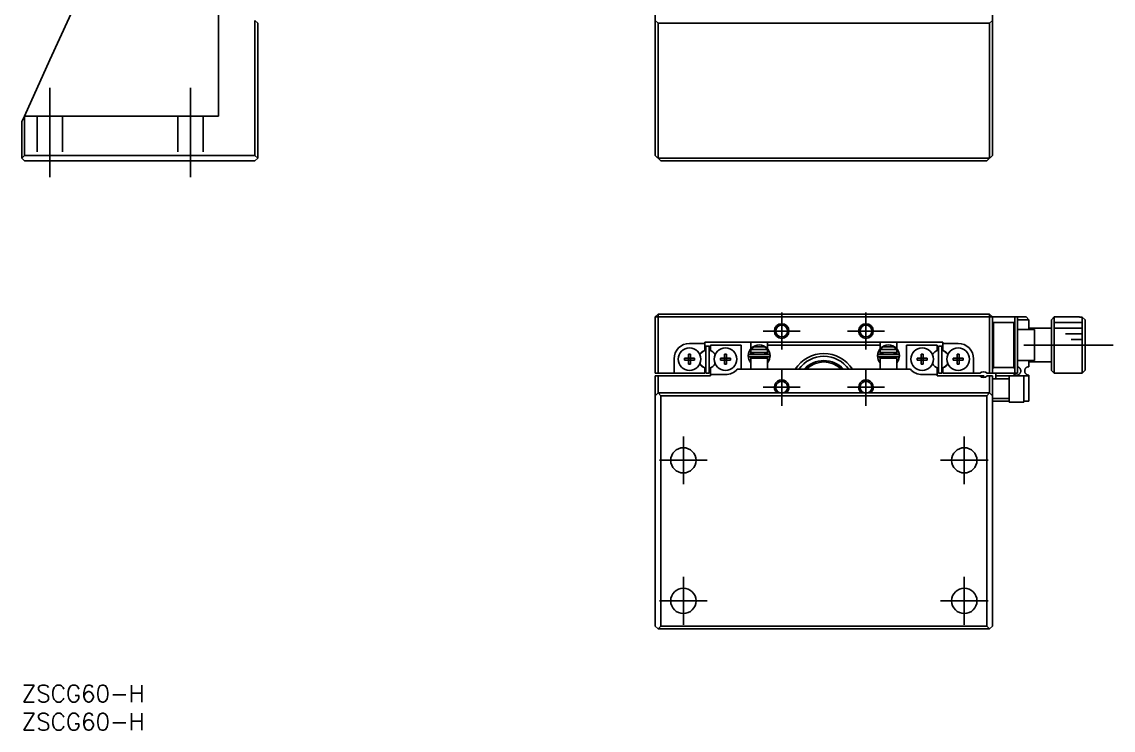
# Model space of a CAD drawing. Extents: x 0 to 380, y -8 to 323.
# Drawn here: x 0 to 194.2, y -8 to 118 of the extents above; entities that cross this region are included whole.
import ezdxf

# ---------------------------------------------------------------- set-up
doc = ezdxf.new("R2010")
doc.units = 0
doc.header["$LTSCALE"] = 0.5
doc.linetypes.add('CENTER', pattern=[50.8, 31.75, -6.35, 6.35, -6.35])
doc.linetypes.add('DASHED', pattern=[19.05, 12.7, -6.35])
for name, color, linetype in [('MSM_CENTER', 1, 'CENTER'), ('MSM_CONTINUOUS', 7, 'CONTINUOUS'), ('MSM_DASHED', 4, 'DASHED'), ('MSM_NARROW', 5, 'CONTINUOUS'), ('MSM_PART_NUMBER', 7, 'CONTINUOUS')]:
    doc.layers.add(name, color=color, linetype=linetype)
doc.styles.get("Standard").update_dxf_attribs({"font": 'txt.shx', "height": 3, "bigfont": 'bigfont.shx'})

# ---------------------------------------------------------------- blocks, each defined once
blk = doc.blocks.new('*U2')
at = {"layer": 'MSM_PART_NUMBER'}
blk.add_text('ZSCG60-H', height=3, dxfattribs=at).set_placement((0, -3))
blk = doc.blocks.new('*U3')
at = {"layer": 'MSM_PART_NUMBER'}
blk.add_text('ZSCG60-H', height=3, dxfattribs=at).set_placement((0, -8))

msp = doc.modelspace()

# ---------------------------------------------------------------- linework, layer by layer
at = {"layer": 'MSM_CENTER'}
for p, q in [((5, 106.249996), (5, 88.249996)), ((30, 106.249996), (30, 88.249996)), ((135.25, 59.7), (135.25, 66.3)), ((150.25, 59.7), (150.25, 66.3)), ((131.95, 63), (138.55, 63)), ((146.95, 63), (153.55, 63)), ((194.25, 60.5), (177.25, 60.5)), ((135.25, 49.7), (135.25, 56.3)), ((150.25, 49.7), (150.25, 56.3)), ((131.95, 53), (138.55, 53)), ((146.95, 53), (153.55, 53)), ((117.75, 35.75), (117.75, 44.25)), ((167.75, 35.75), (167.75, 44.25)), ((113.5, 40), (122, 40)), ((163.5, 40), (172, 40)), ((117.75, 10.75), (117.75, 19.25)), ((167.75, 10.75), (167.75, 19.25)), ((113.5, 15), (122, 15)), ((163.5, 15), (172, 15))]:
    msp.add_line(p, q, dxfattribs=at)
at = {"layer": 'MSM_CONTINUOUS'}
for p, q in [((5.012989, 111.249996), (35, 177.050487)), ((35, 101.249996), (35, 177.050487)), ((112.75, 94.249996), (112.75, 177.749996)), ((172.75, 177.749996), (172.75, 94.249996)), ((41.5, 94.249996), (41.5, 118.249996)), ((41.5, 118.249996), (42, 117.749996)), ((42, 117.749996), (42, 93.749996)), ((112.75, 118.249996), (113.25, 117.749996)), ((172.25, 117.749996), (113.25, 117.749996)), ((113.25, 117.749996), (113.25, 93.749996)), ((172.25, 117.749996), (172.75, 118.249996)), ((172.25, 93.749996), (172.25, 117.749996)), ((5.012989, 111.249997), (0.455726, 101.249996)), ((5.012989, 111.249996), (0.455726, 101.249996)), ((0.455726, 101.249996), (0, 100.249996)), ((0.455726, 101.249996), (35, 101.249996)), ((0.5, 101.249996), (0.5, 94.249996)), ((0, 100.249996), (0, 93.749996)), ((0.5, 94.249996), (0, 93.749996)), ((0.5, 93.249996), (0, 93.749996)), ((0.5, 94.249996), (41.5, 94.249996)), ((41.5, 93.249996), (0.5, 93.249996)), ((42, 93.749996), (41.5, 94.249996)), ((41.5, 93.249996), (42, 93.749996)), ((112.75, 94.249996), (113.75, 93.249996)), ((113.25, 93.749996), (172.25, 93.749996)), ((171.75, 93.249996), (113.75, 93.249996)), ((172.75, 94.249996), (171.75, 93.249996)), ((112.75, 65.5), (113.25, 66)), ((112.75, 65.5), (178.75, 65.5)), ((112.75, 55.5), (112.75, 65.5)), ((113.25, 66), (113.25, 55.5)), ((113.25, 66), (172.25, 66)), ((172.25, 55.5), (172.25, 66)), ((172.75, 65.5), (172.25, 66)), ((172.75, 65.5), (172.75, 55.5)), ((172.75, 64.7), (172.95, 64.5)), ((172.95, 64.5), (172.95, 56.5)), ((176.55, 64.5), (172.95, 64.5)), ((176.55, 64.5), (176.75, 64.7)), ((176.55, 56.5), (176.55, 64.5)), ((176.75, 65.5), (176.75, 55.5)), ((177.25, 65.5), (177.25, 55.5)), ((179.25, 65), (177.25, 65)), ((179.25, 65), (178.75, 65.5)), ((179.25, 65), (179.25, 63.25)), ((183.75, 65.5), (183.25, 65)), ((183.25, 56), (183.25, 65)), ((183.75, 65.5), (183.75, 55.5)), ((188.25, 65.5), (183.75, 65.5)), ((188.25, 65.5), (188.25, 65.483974)), ((188.25, 65.483974), (188.75, 65.483974)), ((188.75, 55.516026), (188.75, 65.483974)), ((188.75, 65.483974), (189.25, 64.982187)), ((189.25, 64.982187), (189.25, 56.017813)), ((180.25, 63.25), (177.25, 63.25)), ((183.25, 63.5), (179.25, 63.5)), ((180.25, 57.75), (180.25, 63.25)), ((121.55, 60.8), (118.85, 60.8)), ((121.55, 61), (163.95, 61)), ((121.55, 61), (121.55, 59.550806)), ((121.75, 60.3), (121.75, 55.5)), ((122.35, 60.3), (121.75, 60.3)), ((122.35, 55.5), (122.35, 60.3)), ((122.55, 59.550806), (122.55, 60.5)), ((122.55, 60.5), (128.05, 60.5)), ((128.05, 56.2), (128.05, 60.5)), ((129.75, 61), (129.75, 59.836425)), ((132.75, 59.836569), (132.75, 61)), ((152.750002, 60.5), (132.75, 60.5)), ((152.75, 61), (152.75, 59.836425)), ((155.75, 59.836569), (155.75, 61)), ((157.45, 56.2), (157.45, 60.5)), ((157.45, 60.5), (162.95, 60.5)), ((162.95, 59.550806), (162.95, 60.5)), ((163.15, 60.3), (163.15, 55.5)), ((163.75, 60.3), (163.15, 60.3)), ((163.75, 55.5), (163.75, 60.3)), ((163.95, 59.550806), (163.95, 61)), ((166.65, 60.8), (163.95, 60.8)), ((118.67, 58.886361), (119.03, 58.886361)), ((118.67, 58.18), (118.67, 58.886361)), ((119.03, 58.886361), (119.03, 58.18)), ((121.55, 59.550806), (121.289905, 59.40064)), ((122.55, 59.550806), (122.810095, 59.40064)), ((125.07, 58.886361), (125.43, 58.886361)), ((125.07, 58.18), (125.07, 58.886361)), ((125.43, 58.886361), (125.43, 58.18)), ((133, 58.795), (129.5, 58.795)), ((129.5, 58.405), (133, 58.405)), ((129.7466, 58.199834), (129.706311, 58.404958)), ((129.706634, 58.795055), (129.814446, 59.200161)), ((132.75, 59.7), (129.75, 59.7)), ((129.75, 59.7), (129.75, 59.2)), ((129.75, 59.2), (132.75, 59.2)), ((129.75, 59.011837), (129.75, 59.011686)), ((129.75, 59.011468), (129.75, 59.011073)), ((129.75, 59.011061), (129.75, 59.010858)), ((129.75, 59.01073), (129.75, 59.010423)), ((129.75, 59.010287), (129.75, 59)), ((129.75, 59), (130.25, 59)), ((129.807999, 59.7), (130.337145, 60.2)), ((129.84268, 58.263683), (129.851074, 58.276203)), ((129.851074, 58.276203), (129.860083, 58.288284)), ((129.860083, 58.288284), (129.869684, 58.299897)), ((129.869684, 58.299897), (129.879851, 58.311014)), ((129.879851, 58.311014), (129.890556, 58.321609)), ((129.890556, 58.321609), (129.901771, 58.331657)), ((129.901771, 58.331657), (129.913468, 58.341136)), ((129.913468, 58.341136), (129.925617, 58.350023)), ((129.925617, 58.350023), (129.938186, 58.3583)), ((129.938186, 58.3583), (129.951143, 58.365948)), ((129.951143, 58.365948), (129.964458, 58.37295)), ((129.964458, 58.37295), (129.978097, 58.379291)), ((129.978097, 58.379291), (129.992026, 58.384957)), ((129.992026, 58.384957), (130.006213, 58.389937)), ((130.006213, 58.389937), (130.020622, 58.39422)), ((130.020622, 58.39422), (130.035221, 58.397798)), ((130.035221, 58.397798), (130.049973, 58.400662)), ((130.049973, 58.400662), (130.064844, 58.402807)), ((130.064844, 58.402807), (130.0798, 58.404229)), ((130.0798, 58.404229), (130.094804, 58.404924)), ((130.094804, 58.404924), (130.101499, 58.405)), ((130.25, 59.2), (130.25, 58.795)), ((130.25, 58.405), (130.25, 58.2)), ((130.337145, 60.2), (132.1701, 60.2)), ((132.1701, 60.2), (132.699247, 59.7)), ((132.25, 58.795), (132.25, 59.2)), ((132.25, 59), (132.75, 59)), ((132.25, 58.2), (132.25, 58.405)), ((132.398501, 58.405), (132.412726, 58.404666)), ((132.412726, 58.404666), (132.427706, 58.403606)), ((132.427706, 58.403606), (132.442615, 58.401823)), ((132.442615, 58.401823), (132.457419, 58.399319)), ((132.457419, 58.399319), (132.472082, 58.396102)), ((132.472082, 58.396102), (132.486571, 58.392178)), ((132.486571, 58.392178), (132.50085, 58.387555)), ((132.50085, 58.387555), (132.514887, 58.382244)), ((132.514887, 58.382244), (132.528647, 58.376257)), ((132.528647, 58.376257), (132.542099, 58.369606)), ((132.542099, 58.369606), (132.555209, 58.362306)), ((132.555209, 58.362306), (132.567947, 58.354372)), ((132.567947, 58.354372), (132.58028, 58.345824)), ((132.58028, 58.345824), (132.592179, 58.336679)), ((132.592179, 58.336679), (132.603614, 58.326957)), ((132.603614, 58.326957), (132.614555, 58.316681)), ((132.614555, 58.316681), (132.624976, 58.305874)), ((132.624976, 58.305874), (132.634849, 58.294561)), ((132.634849, 58.294561), (132.644147, 58.282768)), ((132.644147, 58.282768), (132.652848, 58.270522)), ((132.68522, 59.200155), (132.793682, 58.795023)), ((132.75, 59.836059), (132.75, 59.836174)), ((132.75, 59.2), (132.75, 59.7)), ((132.75, 59.011357), (132.75, 59.011672)), ((132.75, 59.011043), (132.75, 59.01115)), ((132.75, 59.010483), (132.75, 59.010919)), ((132.75, 58.795), (132.75, 59.010399)), ((133.027317, 58.398889), (133.023625, 58.406547)), ((133.041245, 58.367542), (133.027317, 58.398889)), ((133.033459, 57.826369), (133.193656, 58.572411)), ((133.053587, 58.335551), (133.041245, 58.367542)), ((133.064314, 58.302996), (133.053587, 58.335551)), ((133.073399, 58.269957), (133.064314, 58.302996)), ((156, 58.795), (152.5, 58.795)), ((152.5, 58.405), (156, 58.405)), ((152.7466, 58.199834), (152.706311, 58.404958)), ((152.706634, 58.795055), (152.814446, 59.200161)), ((155.75, 59.7), (152.75, 59.7)), ((152.75, 59.7), (152.75, 59.2)), ((152.75, 59.2), (155.75, 59.2)), ((152.75, 59.011837), (152.75, 59.011686)), ((152.75, 59.011468), (152.75, 59.011073)), ((152.75, 59.011061), (152.75, 59.010858)), ((152.75, 59.01073), (152.75, 59.010423)), ((152.75, 59.010287), (152.75, 59)), ((152.75, 59), (153.25, 59)), ((152.750002, 58.795), (152.750001, 59)), ((152.807999, 59.7), (153.337145, 60.2)), ((152.84268, 58.263683), (152.851074, 58.276203)), ((152.851074, 58.276203), (152.860083, 58.288284)), ((152.860083, 58.288284), (152.869684, 58.299897)), ((152.869684, 58.299897), (152.879851, 58.311014)), ((152.879851, 58.311014), (152.890556, 58.321609)), ((152.890556, 58.321609), (152.901771, 58.331657)), ((152.901771, 58.331657), (152.913468, 58.341136)), ((152.913468, 58.341136), (152.925617, 58.350023)), ((152.925617, 58.350023), (152.938186, 58.3583)), ((152.938186, 58.3583), (152.951143, 58.365948)), ((152.951143, 58.365948), (152.964458, 58.37295)), ((152.964458, 58.37295), (152.978097, 58.379291)), ((152.978097, 58.379291), (152.992026, 58.384957)), ((152.992026, 58.384957), (153.006213, 58.389937)), ((153.006213, 58.389937), (153.020622, 58.39422)), ((153.020622, 58.39422), (153.035221, 58.397798)), ((153.035221, 58.397798), (153.049973, 58.400662)), ((153.049973, 58.400662), (153.064844, 58.402807)), ((153.064844, 58.402807), (153.0798, 58.404229)), ((153.0798, 58.404229), (153.094804, 58.404924)), ((153.094804, 58.404924), (153.101499, 58.405)), ((153.25, 59.2), (153.25, 58.795)), ((153.25, 58.405), (153.25, 58.2)), ((153.337145, 60.2), (155.1701, 60.2)), ((155.1701, 60.2), (155.699247, 59.7)), ((155.25, 58.795), (155.25, 59.2)), ((155.25, 59), (155.75, 59)), ((155.25, 58.2), (155.25, 58.405)), ((155.398501, 58.405), (155.412726, 58.404666)), ((155.412726, 58.404666), (155.427706, 58.403606)), ((155.427706, 58.403606), (155.442615, 58.401823)), ((155.442615, 58.401823), (155.457419, 58.399319)), ((155.457419, 58.399319), (155.472082, 58.396102)), ((155.472082, 58.396102), (155.486571, 58.392178)), ((155.486571, 58.392178), (155.50085, 58.387555)), ((155.50085, 58.387555), (155.514887, 58.382244)), ((155.514887, 58.382244), (155.528647, 58.376257)), ((155.528647, 58.376257), (155.542099, 58.369606)), ((155.542099, 58.369606), (155.555209, 58.362306)), ((155.555209, 58.362306), (155.567947, 58.354372)), ((155.567947, 58.354372), (155.58028, 58.345824)), ((155.58028, 58.345824), (155.592179, 58.336679)), ((155.592179, 58.336679), (155.603614, 58.326957)), ((155.603614, 58.326957), (155.614555, 58.316681)), ((155.614555, 58.316681), (155.624976, 58.305874)), ((155.624976, 58.305874), (155.634849, 58.294561)), ((155.634849, 58.294561), (155.644147, 58.282768)), ((155.644147, 58.282768), (155.652848, 58.270522)), ((155.68522, 59.200155), (155.793682, 58.795023)), ((155.75, 59.836059), (155.75, 59.836174)), ((155.75, 59.2), (155.75, 59.7)), ((155.75, 59.011357), (155.75, 59.011672)), ((155.75, 59.011043), (155.75, 59.01115)), ((155.75, 59.010483), (155.75, 59.010919)), ((155.75, 59), (155.75, 59.010399)), ((156.027317, 58.398889), (156.023625, 58.406547)), ((156.024764, 57.806607), (156.193656, 58.572411)), ((156.041245, 58.367542), (156.027317, 58.398889)), ((156.053587, 58.335551), (156.041245, 58.367542)), ((156.064314, 58.302996), (156.053587, 58.335551)), ((156.073399, 58.269957), (156.064314, 58.302996)), ((160.07, 58.886361), (160.43, 58.886361)), ((160.07, 58.18), (160.07, 58.886361)), ((160.43, 58.886361), (160.43, 58.18)), ((162.95, 59.550806), (162.689905, 59.40064)), ((163.95, 59.550806), (164.210095, 59.40064)), ((166.47, 58.886361), (166.83, 58.886361)), ((166.47, 58.18), (166.47, 58.886361)), ((166.83, 58.886361), (166.83, 58.18)), ((116.1, 58.05), (116.1, 55.5)), ((117.963639, 58.18), (118.67, 58.18)), ((117.963639, 57.82), (117.963639, 58.18)), ((118.67, 57.82), (117.963639, 57.82)), ((118.680372, 58.169628), (118.67, 58.18)), ((118.680372, 57.830372), (118.67, 57.82)), ((118.67, 57.113639), (118.67, 57.82)), ((119.03, 57.113639), (118.67, 57.113639)), ((118.680372, 57.830372), (118.680372, 58.169628)), ((118.680372, 58.169628), (119.019628, 58.169628)), ((119.019628, 57.830372), (118.680372, 57.830372)), ((119.019628, 58.169628), (119.03, 58.18)), ((119.019628, 58.169628), (119.019628, 57.830372)), ((119.019628, 57.830372), (119.03, 57.82)), ((119.03, 58.18), (119.736361, 58.18)), ((119.03, 57.82), (119.03, 57.113639)), ((119.736361, 57.82), (119.03, 57.82)), ((119.736361, 58.18), (119.736361, 57.82)), ((121.289905, 56.59936), (121.55, 56.449194)), ((121.55, 56.449194), (121.55, 55.5)), ((122.810095, 56.59936), (122.55, 56.449194)), ((122.55, 56.449194), (122.55, 55)), ((124.363639, 58.18), (125.07, 58.18)), ((124.363639, 57.82), (124.363639, 58.18)), ((125.07, 57.82), (124.363639, 57.82)), ((125.080372, 58.169628), (125.07, 58.18)), ((125.080372, 57.830372), (125.07, 57.82)), ((125.07, 57.113639), (125.07, 57.82)), ((125.43, 57.113639), (125.07, 57.113639)), ((125.080372, 58.169628), (125.419628, 58.169628)), ((125.080372, 57.830372), (125.080372, 58.169628)), ((125.419628, 57.830372), (125.080372, 57.830372)), ((125.419628, 58.169628), (125.43, 58.18)), ((125.419628, 58.169628), (125.419628, 57.830372)), ((125.419628, 57.830372), (125.43, 57.82)), ((125.43, 58.18), (126.136361, 58.18)), ((125.43, 57.82), (125.43, 57.113639)), ((126.136361, 57.82), (125.43, 57.82)), ((126.136361, 58.18), (126.136361, 57.82)), ((129.439561, 57.894257), (129.439862, 57.893329)), ((129.439862, 57.893329), (129.440327, 57.8919)), ((129.440327, 57.8919), (129.440755, 57.890596)), ((129.440755, 57.890596), (129.441057, 57.889681)), ((129.441057, 57.889681), (129.441465, 57.888451)), ((129.441465, 57.888451), (129.441795, 57.887462)), ((129.441795, 57.887462), (129.442183, 57.886303)), ((129.442183, 57.886303), (129.442531, 57.885274)), ((129.442531, 57.885274), (129.443286, 57.883052)), ((129.443286, 57.883052), (129.443599, 57.88214)), ((129.443599, 57.88214), (129.445108, 57.877796)), ((129.445108, 57.877796), (129.445824, 57.875766)), ((129.445824, 57.875766), (129.446834, 57.872938)), ((129.446834, 57.872938), (129.46156, 57.835469)), ((129.461775, 57.83929), (129.461275, 57.83682)), ((129.461275, 57.83682), (129.462039, 57.83714)), ((129.46156, 57.835469), (129.461275, 57.83682)), ((129.461983, 57.83474), (129.46156, 57.835469)), ((129.749717, 58.188355), (129.7466, 58.199834)), ((132.75, 58.2), (129.75, 58.2)), ((129.75, 58.2), (129.75, 56.2)), ((129.812173, 58.200025), (129.815707, 58.209841)), ((129.815707, 58.209841), (129.82142, 58.223799)), ((129.82142, 58.223799), (129.827833, 58.237448)), ((129.827833, 58.237448), (129.834926, 58.250754)), ((129.834926, 58.250754), (129.84268, 58.263683)), ((132.652848, 58.270522), (132.660926, 58.257853)), ((132.660926, 58.257853), (132.66836, 58.244791)), ((132.66836, 58.244791), (132.675129, 58.231366)), ((132.675129, 58.231366), (132.681214, 58.217614)), ((132.681214, 58.217614), (132.686597, 58.203566)), ((132.686597, 58.203566), (132.687829, 58.200021)), ((133.033663, 57.826812), (132.749975, 57.924958)), ((132.75, 56.2), (132.75, 58.2)), ((132.76164, 57.929338), (132.75, 57.935488)), ((132.750123, 57.363969), (133.037581, 57.835914)), ((132.773893, 57.92308), (132.76164, 57.929338)), ((132.78668, 57.916753), (132.773893, 57.92308)), ((132.799923, 57.910397), (132.78668, 57.916753)), ((132.813538, 57.904052), (132.799923, 57.910397)), ((132.827439, 57.897756), (132.813538, 57.904052)), ((132.841539, 57.891551), (132.827439, 57.897756)), ((132.85575, 57.885475), (132.841539, 57.891551)), ((132.869982, 57.879566), (132.85575, 57.885475)), ((132.884145, 57.873862), (132.869982, 57.879566)), ((132.898151, 57.868397), (132.884145, 57.873862)), ((132.911913, 57.863207), (132.898151, 57.868397)), ((132.925342, 57.858324), (132.911913, 57.863207)), ((132.938356, 57.853779), (132.925342, 57.858324)), ((132.950872, 57.8496), (132.938356, 57.853779)), ((132.962811, 57.845813), (132.950872, 57.8496)), ((132.9741, 57.842443), (132.962811, 57.845813)), ((132.984666, 57.83951), (132.9741, 57.842443)), ((132.994443, 57.837033), (132.984666, 57.83951)), ((133.00337, 57.835028), (132.994443, 57.837033)), ((133.011391, 57.833507), (133.00337, 57.835028)), ((133.018456, 57.832479), (133.011391, 57.833507)), ((133.02452, 57.831951), (133.018456, 57.832479)), ((133.029545, 57.831927), (133.02452, 57.831951)), ((133.024764, 57.806607), (133.033459, 57.826369)), ((133.033499, 57.832406), (133.029545, 57.831927)), ((133.036358, 57.833386), (133.033499, 57.832406)), ((133.038104, 57.83486), (133.036358, 57.833386)), ((133.038725, 57.83682), (133.038104, 57.83486)), ((133.03844, 57.835469), (133.050494, 57.865636)), ((133.050494, 57.865636), (133.061653, 57.898055)), ((133.061653, 57.898055), (133.071176, 57.930982)), ((133.071176, 57.930982), (133.079039, 57.964334)), ((133.080822, 58.236513), (133.073399, 58.269957)), ((133.079039, 57.964334), (133.085224, 57.998028)), ((133.086564, 58.202746), (133.080822, 58.236513)), ((133.085224, 57.998028), (133.089716, 58.031983)), ((133.090611, 58.16874), (133.086564, 58.202746)), ((133.089716, 58.031983), (133.092506, 58.066115)), ((133.092953, 58.134577), (133.090611, 58.16874)), ((133.092506, 58.066115), (133.093585, 58.100341)), ((133.093585, 58.100341), (133.092953, 58.134577)), ((152.439561, 57.894257), (152.439862, 57.893329)), ((152.439862, 57.893329), (152.440327, 57.8919)), ((152.440327, 57.8919), (152.440755, 57.890596)), ((152.440755, 57.890596), (152.441057, 57.889681)), ((152.441057, 57.889681), (152.441465, 57.888451)), ((152.441465, 57.888451), (152.441795, 57.887462)), ((152.441795, 57.887462), (152.442183, 57.886303)), ((152.442183, 57.886303), (152.442531, 57.885274)), ((152.442531, 57.885274), (152.443286, 57.883052)), ((152.443286, 57.883052), (152.443599, 57.88214)), ((152.443599, 57.88214), (152.445108, 57.877796)), ((152.445108, 57.877796), (152.445824, 57.875766)), ((152.445824, 57.875766), (152.446834, 57.872938)), ((152.446834, 57.872938), (152.46156, 57.835469)), ((152.461775, 57.83929), (152.461275, 57.83682)), ((152.461275, 57.83682), (152.462039, 57.83714)), ((152.46156, 57.835469), (152.461275, 57.83682)), ((152.461983, 57.83474), (152.46156, 57.835469)), ((152.749719, 58.188347), (152.7466, 58.199834)), ((155.75, 58.2), (152.75, 58.2)), ((152.75, 58.2), (152.75, 56.2)), ((152.812173, 58.200025), (152.815707, 58.209841)), ((152.815707, 58.209841), (152.82142, 58.223799)), ((152.82142, 58.223799), (152.827833, 58.237448)), ((152.827833, 58.237448), (152.834926, 58.250754)), ((152.834926, 58.250754), (152.84268, 58.263683)), ((155.652848, 58.270522), (155.660926, 58.257853)), ((155.660926, 58.257853), (155.66836, 58.244791)), ((155.66836, 58.244791), (155.675129, 58.231366)), ((155.675129, 58.231366), (155.681214, 58.217614)), ((155.681214, 58.217614), (155.686597, 58.203566)), ((155.686597, 58.203566), (155.687829, 58.200021)), ((156.032277, 57.825745), (155.749975, 57.924958)), ((155.75, 56.2), (155.75, 58.2)), ((155.76164, 57.929338), (155.75, 57.935488)), ((155.750123, 57.363969), (156.037581, 57.835914)), ((155.773893, 57.92308), (155.76164, 57.929338)), ((155.78668, 57.916753), (155.773893, 57.92308)), ((155.799923, 57.910397), (155.78668, 57.916753)), ((155.813538, 57.904052), (155.799923, 57.910397)), ((155.827439, 57.897756), (155.813538, 57.904052)), ((155.841539, 57.891551), (155.827439, 57.897756)), ((155.85575, 57.885475), (155.841539, 57.891551)), ((155.869982, 57.879566), (155.85575, 57.885475)), ((155.884145, 57.873862), (155.869982, 57.879566)), ((155.898151, 57.868397), (155.884145, 57.873862)), ((155.911913, 57.863207), (155.898151, 57.868397)), ((155.925342, 57.858324), (155.911913, 57.863207)), ((155.938356, 57.853779), (155.925342, 57.858324)), ((155.950872, 57.8496), (155.938356, 57.853779)), ((155.962811, 57.845813), (155.950872, 57.8496)), ((155.9741, 57.842443), (155.962811, 57.845813)), ((155.984666, 57.83951), (155.9741, 57.842443)), ((155.994443, 57.837033), (155.984666, 57.83951)), ((156.00337, 57.835028), (155.994443, 57.837033)), ((156.011391, 57.833507), (156.00337, 57.835028)), ((156.018456, 57.832479), (156.011391, 57.833507)), ((156.02452, 57.831951), (156.018456, 57.832479)), ((156.029545, 57.831927), (156.02452, 57.831951)), ((156.033499, 57.832406), (156.029545, 57.831927)), ((156.033663, 57.826812), (156.032277, 57.825745)), ((156.036358, 57.833386), (156.033499, 57.832406)), ((156.038104, 57.83486), (156.036358, 57.833386)), ((156.038725, 57.83682), (156.038104, 57.83486)), ((156.03844, 57.835469), (156.050494, 57.865636)), ((156.050494, 57.865636), (156.061653, 57.898055)), ((156.061653, 57.898055), (156.071176, 57.930982)), ((156.071176, 57.930982), (156.079039, 57.964334)), ((156.080822, 58.236513), (156.073399, 58.269957)), ((156.079039, 57.964334), (156.085224, 57.998028)), ((156.086564, 58.202746), (156.080822, 58.236513)), ((156.085224, 57.998028), (156.089716, 58.031983)), ((156.090611, 58.16874), (156.086564, 58.202746)), ((156.089716, 58.031983), (156.092506, 58.066115)), ((156.092953, 58.134577), (156.090611, 58.16874)), ((156.092506, 58.066115), (156.093585, 58.100341)), ((156.093585, 58.100341), (156.092953, 58.134577)), ((159.363639, 57.82), (159.363639, 58.18)), ((159.363639, 58.18), (160.07, 58.18)), ((160.07, 57.82), (159.363639, 57.82)), ((160.080372, 58.169628), (160.07, 58.18)), ((160.080372, 57.830372), (160.07, 57.82)), ((160.07, 57.113639), (160.07, 57.82)), ((160.43, 57.113639), (160.07, 57.113639)), ((160.080372, 57.830372), (160.080372, 58.169628)), ((160.080372, 58.169628), (160.419628, 58.169628)), ((160.419628, 57.830372), (160.080372, 57.830372)), ((160.419628, 58.169628), (160.43, 58.18)), ((160.419628, 58.169628), (160.419628, 57.830372)), ((160.419628, 57.830372), (160.43, 57.82)), ((160.43, 58.18), (161.136361, 58.18)), ((160.43, 57.82), (160.43, 57.113639)), ((161.136361, 57.82), (160.43, 57.82)), ((161.136361, 58.18), (161.136361, 57.82)), ((162.689905, 56.59936), (162.95, 56.449194)), ((162.95, 55), (162.95, 56.449194)), ((164.210095, 56.59936), (163.95, 56.449194)), ((163.95, 55.5), (163.95, 56.449194)), ((165.763639, 58.18), (166.47, 58.18)), ((165.763639, 57.82), (165.763639, 58.18)), ((166.47, 57.82), (165.763639, 57.82)), ((166.480372, 58.169628), (166.47, 58.18)), ((166.480372, 57.830372), (166.47, 57.82)), ((166.47, 57.113639), (166.47, 57.82)), ((166.83, 57.113639), (166.47, 57.113639)), ((166.480372, 57.830372), (166.480372, 58.169628)), ((166.480372, 58.169628), (166.819628, 58.169628)), ((166.819628, 57.830372), (166.480372, 57.830372)), ((166.819628, 58.169628), (166.83, 58.18)), ((166.819628, 58.169628), (166.819628, 57.830372)), ((166.819628, 57.830372), (166.83, 57.82)), ((166.83, 58.18), (167.536361, 58.18)), ((166.83, 57.82), (166.83, 57.113639)), ((167.536361, 57.82), (166.83, 57.82)), ((167.536361, 58.18), (167.536361, 57.82)), ((169.4, 55.5), (169.4, 58.05)), ((172.95, 56.5), (172.75, 56.3)), ((172.95, 56.5), (176.55, 56.5)), ((176.75, 56.3), (176.55, 56.5)), ((177.25, 57.75), (180.25, 57.75)), ((177.25, 56.622842), (177.278027, 56.614492)), ((177.278027, 56.614492), (177.305646, 56.60508)), ((177.305646, 56.60508), (177.332783, 56.594643)), ((177.332783, 56.594643), (177.359364, 56.583223)), ((177.359364, 56.583223), (177.386158, 56.570442)), ((177.386158, 56.570442), (177.412319, 56.556671)), ((177.412319, 56.556671), (177.437781, 56.541967)), ((177.437781, 56.541967), (177.462478, 56.526388)), ((177.462478, 56.526388), (177.485677, 56.510477)), ((177.485677, 56.510477), (177.508134, 56.493808)), ((177.508134, 56.493808), (177.529805, 56.476441)), ((177.529805, 56.476441), (177.550649, 56.458436)), ((177.550649, 56.458436), (177.577814, 56.43283)), ((177.577814, 56.43283), (177.603405, 56.4062)), ((177.603405, 56.4062), (177.62736, 56.378702)), ((177.62736, 56.378702), (177.650589, 56.349192)), ((177.650589, 56.349192), (177.672064, 56.318913)), ((178.630974, 56.323436), (178.650023, 56.350026)), ((178.650023, 56.350026), (178.670445, 56.376042)), ((178.670445, 56.376042), (178.691712, 56.400807)), ((178.691712, 56.400807), (178.714311, 56.424906)), ((178.714311, 56.424906), (178.738195, 56.448224)), ((178.738195, 56.448224), (178.763316, 56.470647)), ((178.763316, 56.470647), (178.790743, 56.492936)), ((178.790743, 56.492936), (178.81949, 56.514121)), ((178.81949, 56.514121), (178.849458, 56.53408)), ((178.849458, 56.53408), (178.880548, 56.55269)), ((178.880548, 56.55269), (178.907063, 56.567)), ((178.907063, 56.567), (178.934303, 56.580314)), ((178.934303, 56.580314), (178.962192, 56.592576)), ((178.962192, 56.592576), (178.99065, 56.603731)), ((178.99065, 56.603731), (179.020671, 56.614074)), ((179.020671, 56.614074), (179.051245, 56.623177)), ((179.051245, 56.623177), (179.08227, 56.630999)), ((179.08227, 56.630999), (179.113642, 56.6375)), ((179.113642, 56.6375), (179.147397, 56.642943)), ((179.147397, 56.642943), (179.181464, 56.646852)), ((179.181464, 56.646852), (179.215709, 56.64921)), ((179.215709, 56.64921), (179.25, 56.65)), ((179.25, 56.65), (179.25, 57.75)), ((179.25, 57.5), (183.25, 57.5)), ((121.55, 55.5), (112.75, 55.5)), ((122.55, 55), (112.75, 55)), ((112.75, 10.5), (112.75, 55)), ((113.25, 55), (113.25, 52)), ((122.35, 55.5), (121.75, 55.5)), ((125.25, 55.25), (122.55, 55.25)), ((158.170938, 56.2), (127.329062, 56.2)), ((162.95, 55.25), (160.25, 55.25)), ((171.25, 55), (162.95, 55)), ((163.75, 55.5), (163.15, 55.5)), ((163.95, 55.5), (170.488562, 55.5)), ((171.25, 54.755013), (171.25, 55)), ((171.811438, 55.5), (177.25, 55.5)), ((172.75, 55), (171.811438, 55)), ((172.25, 52), (172.25, 55)), ((172.75, 55), (172.75, 10.5)), ((175.75, 54.5), (172.75, 54.5)), ((173.35, 54.5), (173.35, 55.5)), ((173.35, 55), (175.75, 55)), ((175.75, 55.05), (175.75, 50.35)), ((178.35, 55.05), (175.75, 55.05)), ((176.420414, 55.492395), (176.415674, 55.499838)), ((176.449177, 55.451087), (176.420414, 55.492395)), ((176.480484, 55.411992), (176.449177, 55.451087)), ((176.513326, 55.376062), (176.480484, 55.411992)), ((176.548624, 55.342169), (176.513326, 55.376062)), ((176.586473, 55.310361), (176.548624, 55.342169)), ((176.626971, 55.280689), (176.586473, 55.310361)), ((176.657194, 55.261019), (176.626971, 55.280689)), ((176.689059, 55.242377), (176.657194, 55.261019)), ((176.722826, 55.224886), (176.689059, 55.242377)), ((176.758758, 55.208668), (176.722826, 55.224886)), ((176.797118, 55.193844), (176.758758, 55.208668)), ((176.838166, 55.180538), (176.797118, 55.193844)), ((176.854979, 55.175798), (176.838166, 55.180538)), ((176.872387, 55.171333), (176.854979, 55.175798)), ((176.890383, 55.16718), (176.872387, 55.171333)), ((176.908964, 55.163378), (176.890383, 55.16718)), ((176.928126, 55.159968), (176.908964, 55.163378)), ((176.947864, 55.156987), (176.928126, 55.159968)), ((176.960507, 55.155361), (176.947864, 55.156987)), ((176.973411, 55.153928), (176.960507, 55.155361)), ((176.986533, 55.1527), (176.973411, 55.153928)), ((176.999828, 55.151688), (176.986533, 55.1527)), ((177.013254, 55.150904), (176.999828, 55.151688)), ((177.026766, 55.15036), (177.013254, 55.150904)), ((177.038736, 55.150086), (177.026766, 55.15036)), ((177.050751, 55.150002), (177.038736, 55.150086)), ((177.062765, 55.15011), (177.050751, 55.150002)), ((177.074729, 55.150408), (177.062765, 55.15011)), ((177.086192, 55.150874), (177.074729, 55.150408)), ((177.097584, 55.151512), (177.086192, 55.150874)), ((177.108872, 55.152315), (177.097584, 55.151512)), ((177.120024, 55.153276), (177.108872, 55.152315)), ((177.134734, 55.154803), (177.120024, 55.153276)), ((177.14919, 55.156592), (177.134734, 55.154803)), ((177.16337, 55.158623), (177.14919, 55.156592)), ((177.177251, 55.160878), (177.16337, 55.158623)), ((177.190808, 55.163338), (177.177251, 55.160878)), ((177.20402, 55.165985), (177.190808, 55.163338)), ((177.233053, 55.172663), (177.20402, 55.165985)), ((177.26069, 55.180154), (177.233053, 55.172663)), ((177.287022, 55.188379), (177.26069, 55.180154)), ((177.312141, 55.197258), (177.287022, 55.188379)), ((177.336138, 55.206711), (177.312141, 55.197258)), ((177.359104, 55.216659), (177.336138, 55.206711)), ((177.402217, 55.23783), (177.359104, 55.216659)), ((177.442429, 55.260841), (177.402217, 55.23783)), ((177.480084, 55.285567), (177.442429, 55.260841)), ((177.521921, 55.317055), (177.480084, 55.285567)), ((177.560904, 55.350876), (177.521921, 55.317055)), ((177.597121, 55.386978), (177.560904, 55.350876)), ((177.630661, 55.425307), (177.597121, 55.386978)), ((177.66077, 55.464719), (177.630661, 55.425307)), ((177.68837, 55.506298), (177.66077, 55.464719)), ((177.672064, 56.318913), (177.691779, 56.288017)), ((177.713331, 55.549997), (177.68837, 55.506298)), ((177.691779, 56.288017), (177.709731, 56.256658)), ((177.709731, 56.256658), (177.725916, 56.224989)), ((177.735526, 55.595773), (177.713331, 55.549997)), ((177.725916, 56.224989), (177.74033, 56.193163)), ((177.755524, 55.645564), (177.735526, 55.595773)), ((177.74033, 56.193163), (177.75377, 56.159239)), ((177.75377, 56.159239), (177.765376, 56.125235)), ((177.772178, 55.69761), (177.755524, 55.645564)), ((177.765376, 56.125235), (177.775196, 56.091276)), ((177.785209, 55.751786), (177.772178, 55.69761)), ((177.775196, 56.091276), (177.783279, 56.057485)), ((177.783279, 56.057485), (177.791663, 56.011507)), ((177.792275, 55.79264), (177.785209, 55.751786)), ((177.791663, 56.011507), (177.797083, 55.966066)), ((177.797142, 55.834593), (177.792275, 55.79264)), ((177.797083, 55.966066), (177.799696, 55.921364)), ((177.799663, 55.877537), (177.797142, 55.834593)), ((177.799696, 55.921364), (177.799663, 55.877537)), ((178.35, 50.35), (178.35, 55.05)), ((178.35, 55), (179.25, 55)), ((178.500006, 55.896889), (178.501044, 55.939302)), ((178.501569, 55.851504), (178.500006, 55.896889)), ((178.501044, 55.939302), (178.504591, 55.982569)), ((178.505772, 55.807129), (178.501569, 55.851504)), ((178.504591, 55.982569), (178.510781, 56.026484)), ((178.512459, 55.763864), (178.505772, 55.807129)), ((178.510781, 56.026484), (178.519745, 56.07084)), ((178.521476, 55.72181), (178.512459, 55.763864)), ((178.519745, 56.07084), (178.531617, 56.115431)), ((178.532666, 55.681068), (178.521476, 55.72181)), ((178.531617, 56.115431), (178.546527, 56.160051)), ((178.548892, 55.63363), (178.532666, 55.681068)), ((178.546527, 56.160051), (178.561141, 56.196596)), ((178.567944, 55.588055), (178.548892, 55.63363)), ((178.561141, 56.196596), (178.577969, 56.232973)), ((178.589654, 55.544405), (178.567944, 55.588055)), ((178.577969, 56.232973), (178.597045, 56.268984)), ((178.613851, 55.502741), (178.589654, 55.544405)), ((178.597045, 56.268984), (178.61331, 56.296385)), ((178.61331, 56.296385), (178.630974, 56.323436)), ((178.648604, 55.451849), (178.613851, 55.502741)), ((178.68725, 55.404189), (178.648604, 55.451849)), ((178.729698, 55.359828), (178.68725, 55.404189)), ((178.763141, 55.329473), (178.729698, 55.359828)), ((178.798786, 55.300862), (178.763141, 55.329473)), ((178.836804, 55.274058), (178.798786, 55.300862)), ((178.877367, 55.24912), (178.836804, 55.274058)), ((178.902451, 55.235357), (178.877367, 55.24912)), ((178.928678, 55.222239), (178.902451, 55.235357)), ((178.95619, 55.209844), (178.928678, 55.222239)), ((178.98513, 55.198247), (178.95619, 55.209844)), ((179.015641, 55.187524), (178.98513, 55.198247)), ((179.047867, 55.177752), (179.015641, 55.187524)), ((179.06448, 55.173307), (179.047867, 55.177752)), ((179.081674, 55.169134), (179.06448, 55.173307)), ((179.099438, 55.165268), (179.081674, 55.169134)), ((179.11776, 55.161751), (179.099438, 55.165268)), ((179.136628, 55.158618), (179.11776, 55.161751)), ((179.156031, 55.15591), (179.136628, 55.158618)), ((179.167528, 55.154549), (179.156031, 55.15591)), ((179.17921, 55.153349), (179.167528, 55.154549)), ((179.191048, 55.152321), (179.17921, 55.153349)), ((179.203015, 55.151473), (179.191048, 55.152321)), ((179.214655, 55.150834), (179.203015, 55.151473)), ((179.226393, 55.150373), (179.214655, 55.150834)), ((179.238189, 55.150094), (179.226393, 55.150373)), ((179.25, 55.15), (179.238189, 55.150094)), ((179.25, 55.15), (179.25, 50.5)), ((183.25, 56), (183.75, 55.5)), ((183.75, 55.5), (188.25, 55.5)), ((188.25, 55.516026), (188.25, 55.5)), ((188.75, 55.516026), (188.25, 55.516026)), ((189.25, 56.017813), (188.75, 55.516026)), ((113.25, 52), (112.75, 51.5)), ((113.75, 51.5), (113.25, 52)), ((113.25, 52), (172.25, 52)), ((171.75, 51.5), (113.75, 51.5)), ((113.75, 51.5), (113.75, 10.5)), ((172.25, 52), (171.75, 51.5)), ((171.75, 10.5), (171.75, 51.5)), ((172.75, 51.5), (172.25, 52)), ((172.75, 51), (175.75, 51)), ((175.75, 50.5), (172.75, 50.5)), ((175.75, 50.35), (178.35, 50.35)), ((179.25, 50.5), (178.35, 50.5)), ((112.75, 10.5), (113.25, 10)), ((113.25, 10), (113.75, 10.5)), ((172.25, 10), (113.25, 10)), ((113.75, 10.5), (171.75, 10.5)), ((171.75, 10.5), (172.25, 10)), ((172.25, 10), (172.75, 10.5))]:
    msp.add_line(p, q, dxfattribs=at)
for centre, radius in [((135.25, 63), 1.0565), ((150.25, 63), 1.0565), ((118.85, 58), 2), ((125.25, 58), 2), ((160.25, 58), 2), ((166.65, 58), 2), ((117.75, 40), 2.25), ((167.75, 40), 2.25), ((117.75, 15), 2.25), ((167.75, 15), 2.25)]:
    msp.add_circle(centre, radius, dxfattribs=at)
for centre, radius, start, end in [((118.85, 58.05), 2.75, 90, 180), ((131.250045, 58.600049), 1.943868, 0.672315, 179.257985), ((154.250045, 58.600049), 1.943868, 0.672315, 179.257985), ((166.65, 58.05), 2.75, 0, 90), ((122.164905, 57.885095), 1.75, 120, 148.11847089), ((122.049999, 58), 1.5875, 100.893016, 149.56673631), ((122.049999, 58), 1.5875, 30.433182, 79.10690768), ((121.935095, 57.885095), 1.75, 31.881533, 60.00002571), ((129.5, 58.6), 0.195, 90, 270), ((131.255072, 58.601713), 1.94898, 180.774434, 219.429122), ((133, 58.6), 0.195, 270, 90), ((142.75, 53), 6, 32.230953, 147.769047), ((142.75, 53), 5.5, 35.578526, 144.421474), ((152.5, 58.6), 0.195, 90, 270), ((154.255072, 58.601713), 1.94898, 180.774434, 219.429215), ((156, 58.6), 0.195, 270, 90), ((163.564905, 57.885095), 1.75, 120, 148.11847089), ((163.449999, 58), 1.5875, 100.893016, 149.56673631), ((163.449999, 58), 1.5875, 30.433182, 79.10690768), ((163.335095, 57.885095), 1.75, 31.881533, 60.00002571), ((122.164905, 58.114905), 1.75, 211.881533, 239.99998827), ((122.049999, 58), 1.5875, 210.433263, 259.10698482), ((122.049999, 58), 1.5875, 280.89309, 329.56681345), ((121.935095, 58.114905), 1.75, 300, 328.11849073), ((142.75, 53), 4.75, 42.352055, 137.647945), ((142.75, 53), 4.5, 45.32539, 134.67461), ((163.564905, 58.114905), 1.75, 211.881533, 239.99998827), ((163.449999, 58), 1.5875, 210.433263, 259.10698482), ((163.449999, 58), 1.5875, 280.89309, 329.56681345), ((163.335095, 58.114905), 1.75, 300, 328.11849073), ((125.25, 58), 2.75, 270, 319.114807), ((160.25, 58), 2.75, 220.885193, 270), ((171.15, 54.75), 1, 48.590378, 131.409622), ((171.15, 55.75), 1, 228.590378, 311.409622), ((135.25, 53), 1.0565, 288.8226954, 251.1773046), ((150.25, 53), 1.0565, 288.8226954, 251.1773046)]:
    msp.add_arc(centre, radius, start, end, dxfattribs=at)
at = {"layer": 'MSM_DASHED'}
for p, q in [((2.75, 101.249996), (2.75, 93.249996)), ((7.25, 101.249996), (7.25, 93.249996)), ((27.75, 101.249996), (27.75, 93.249996)), ((32.25, 101.249996), (32.25, 93.249996))]:
    msp.add_line(p, q, dxfattribs=at)
at = {"layer": 'MSM_NARROW'}
for p, q in [((188.75, 64.5), (183.75, 64.5)), ((188.75, 63.5), (183.75, 63.5)), ((188.75, 62.5), (185.75, 62.5)), ((188.75, 61.5), (186.75, 61.5))]:
    msp.add_line(p, q, dxfattribs=at)
for centre in [(135.25, 63), (150.25, 63)]:
    msp.add_circle(centre, 1.3, dxfattribs=at)
for centre, radius, start, end in [((142.75, 53), 4.75, 42.352055, 137.647945), ((142.75, 53), 4.5, 45.32539, 134.67461), ((135.25, 53), 1.3, 309.71513723, 230.28486277), ((150.25, 53), 1.3, 309.71513723, 230.28486277)]:
    msp.add_arc(centre, radius, start, end, dxfattribs=at)

# ---------------------------------------------------------------- block references
at = {"layer": 'MSM_CONTINUOUS'}
for name in ['*U2', '*U3']:
    msp.add_blockref(name, (0, 0), dxfattribs=at)

doc.saveas('drawing.dxf')
